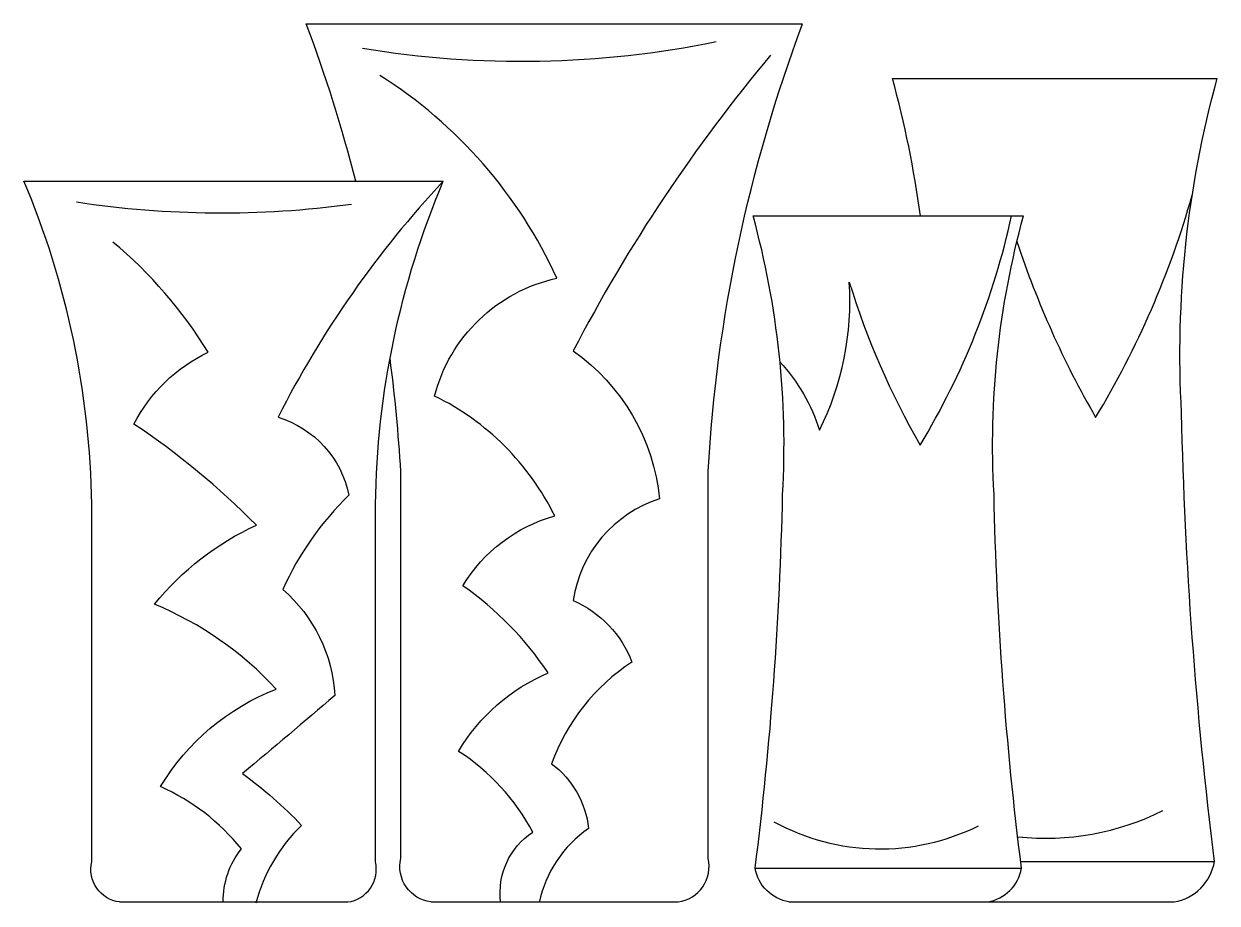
# Model space of a CAD drawing. Extents: x 527 to 747, y 1378 to 1540.
import ezdxf

# ---------------------------------------------------------------- set-up
doc = ezdxf.new("R2010")
doc.units = 0
doc.header["$LTSCALE"] = 10
doc.header["$MEASUREMENT"] = 0
doc.layers.add('3', color=3, linetype='CONTINUOUS')
doc.layers.add('4', color=4, linetype='CONTINUOUS')

msp = doc.modelspace()

# ---------------------------------------------------------------- linework, layer by layer
at = {"layer": '3'}
for p, q in [((710.35, 1385.49), (746.08, 1385.49)), ((661.43, 1384.25), (710.5, 1384.25))]:
    msp.add_line(p, q, dxfattribs=at)
for points in [[(664.27, 1534.08, 0.053952), (627.9, 1479.57, -0.217317), (643.81, 1452.32, 0.284468), (627.9, 1433.59, -0.20156), (638.7, 1422.23, 0.16233), (623.92, 1403.49, -0.205402), (630.74, 1391.57, 0.192655), (621.65, 1377.94)], [(614.53, 1378.02, -0.285822), (620.46, 1390.89, 0.128575), (606.79, 1405.76, -0.162034), (623.28, 1420.22, 0.092104), (607.59, 1436.3, -0.192144), (624.49, 1449.16, 0.166153), (602.36, 1471.26, -0.283709), (624.89, 1492.96, 0.145546), (592.3, 1530.34, 0.145546)], [(603.97, 1510.88, 0.070336), (573.51, 1467.34, -0.277025), (586.56, 1452.99, 0.092693), (574.38, 1435.61, -0.205592), (583.95, 1416.04, -0.0023), (566.98, 1401.7, -0.042775), (577.86, 1392.14, 0.137397), (569.42, 1377.8)], [(709.66, 1499.72, 0.050714), (724.17, 1467.31, 0.066672), (741.96, 1508.3, 0.066672)], [(666, 1477.55, -0.110218), (673.29, 1464.97, 0.131709), (678.78, 1492.24, 0.056136), (691.83, 1462.21, 0.081656), (708.69, 1504.48)], [(563.41, 1378.01, -0.172692), (566.77, 1387.81, 0.117666), (551.87, 1399.27, -0.167344), (573.19, 1417.24, 0.108808), (550.74, 1432.89, -0.113487), (569.52, 1447.48, 0.049998), (546.95, 1466.09, -0.161196), (560.63, 1479.35, 0.081053), (543.09, 1499.64, 0.081053)]]:
    msp.add_lwpolyline(points, format="xyb", dxfattribs=at)
for centre, radius, start, end in [((618.41, 1711.96), 179.02, 260.5707, 281.549), ((563.1, 1683.77), 178.76, 261.3952, 277.6963), ((714.84, 1438.63), 48.87, 264.0856, 296.4028), ((684.46, 1428.53), 40.73, 241.2612, 296.4028)]:
    msp.add_arc(centre, radius, start, end, dxfattribs=at)
at = {"layer": '4'}
for p, q in [((578.72, 1539.84), (670.17, 1539.84)), ((686.73, 1529.77), (746.55, 1529.77)), ((526.68, 1510.88), (603.97, 1510.88)), ((661.04, 1504.48), (710.89, 1504.48)), ((544.3, 1378.02), (586.35, 1378.02)), ((601.67, 1378.02), (647.22, 1378.02)), ((667.66, 1378.02), (704.27, 1378.02)), ((694.67, 1378.02), (738.61, 1378.02))]:
    msp.add_line(p, q, dxfattribs=at)
for points in [[(587.83, 1510.88, 0.02709), (578.72, 1539.84)], [(647.22, 1378.02, 0.442502), (652.76, 1386.02), (652.76, 1457.34, -0.075604), (670.17, 1539.84, -0.126079)], [(691.87, 1504.48, 0.033646), (686.73, 1529.77)], [(738.61, 1378.02, 0.317995), (746.08, 1385.49, -0.025904), (740.01, 1468.14, -0.081241), (746.55, 1529.77, -0.081241)], [(544.3, 1378.02, -0.442502), (539.18, 1385.4), (539.18, 1451.26, 0.096634), (526.68, 1510.88, 0.126091)], [(586.35, 1378.02, 0.442502), (591.47, 1385.4), (591.47, 1451.26, -0.096634), (603.97, 1510.88, -0.126091)], [(667.66, 1378.02, -0.317995), (661.43, 1384.25, 0.025904), (666.49, 1453.12, 0.081241), (661.04, 1504.48, 0.081241)], [(704.27, 1378.02, 0.317995), (710.5, 1384.25, -0.025904), (705.44, 1453.12, -0.081241), (710.89, 1504.48, -0.081241)], [(601.67, 1378.02, -0.442502), (596.13, 1386.02), (596.13, 1457.34, 0.018691), (594.15, 1478.21, 0.018691)]]:
    msp.add_lwpolyline(points, format="xyb", dxfattribs=at)

doc.saveas('drawing.dxf')
